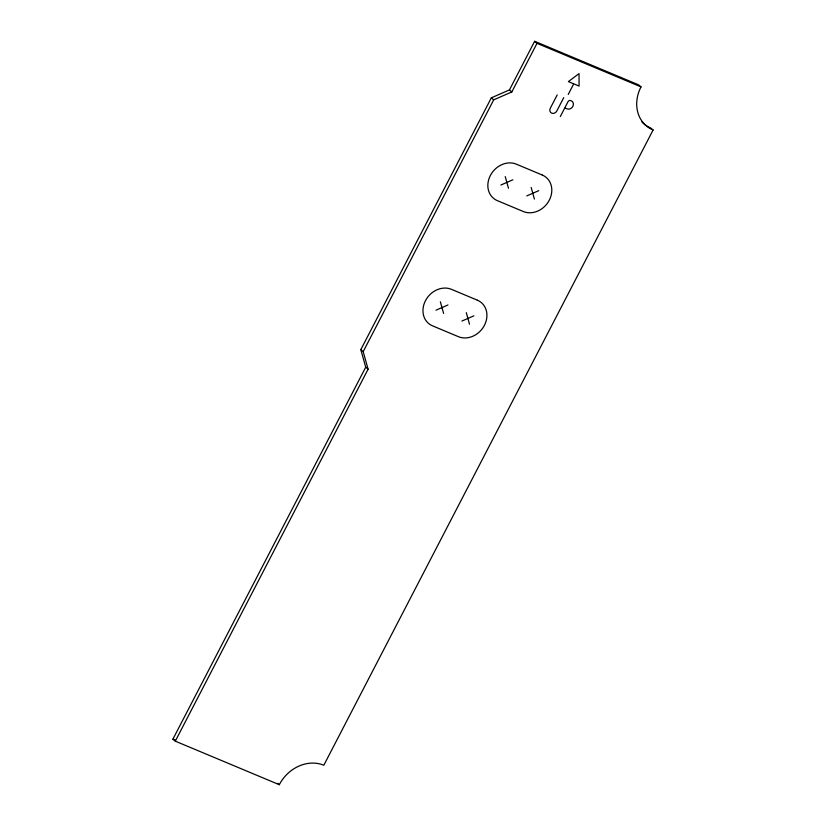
<?xml version="1.0" encoding="UTF-8"?>
<svg xmlns="http://www.w3.org/2000/svg" width="826" height="826" viewBox="0 0 826 826"><rect width="100%" height="100%" fill="white"/><g stroke="black" fill="none" stroke-linecap="round" stroke-linejoin="round"><path stroke-width="1.24" d="M360.807 349.646L491.346 97.829L509.446 89.92L534.639 41.3L638.643 84.861L641.017 86.885A35.58 30.273 -49.6 0 0 653.087 130.012L323.813 765.248A35.58 30.273 -49.6 0 0 279.302 784.7L175.288 741.159L172.913 739.136L365.722 367.188L360.807 349.646L363.182 351.67L368.097 369.212L175.288 741.159M363.182 351.67L493.711 99.843L511.821 91.934L537.014 43.324L534.639 41.3M557.199 94.928L550.322 108.196A4.099 3.49 -49.6 0 0 551.716 113.162A4.099 3.49 -49.6 0 0 556.848 110.921L563.724 97.664M568.226 94.463L573.729 83.839L579.078 86.08L579.036 73.607L568.391 81.598L573.358 83.684M560.317 116.549L567.947 101.815A2.22 1.889 -49.6 0 1 570.735 100.596L571.282 100.824A4.574 3.893 -49.6 0 1 572.841 106.368A4.574 3.893 -49.6 0 1 567.121 108.867L565.17 108.051M500.866 185.034L512.853 179.8M526.802 195.886L538.779 190.651M435.983 310.204L447.971 304.97M461.92 321.056L473.897 315.821M537.014 43.324L641.017 86.885M172.913 739.136L175.277 740.127M653.087 130.012L650.712 127.999A35.58 30.273 -49.6 0 1 641.905 121.949M509.446 89.92L511.821 91.934M491.346 97.829L493.711 99.843M365.722 367.188L368.097 369.212M277.722 783.358L279.302 784.7M531.17 187.461L534.412 199.076M505.233 176.609L508.486 188.225M466.287 312.631L469.529 324.246M440.351 301.779L443.603 313.395M542.248 175.019L516.322 164.157A20.753 17.656 -49.6 0 0 490.355 175.504A20.753 17.656 -49.6 0 0 497.397 200.666L523.333 211.528A20.753 17.656 -49.6 0 0 549.29 200.181A20.753 17.656 -49.6 0 0 542.248 175.019M477.376 300.189L451.44 289.327A20.753 17.656 -49.6 0 0 425.473 300.674A20.753 17.656 -49.6 0 0 432.514 325.836L458.451 336.698A20.753 17.656 -49.6 0 0 484.408 325.351A20.753 17.656 -49.6 0 0 477.376 300.189"/></g></svg>
